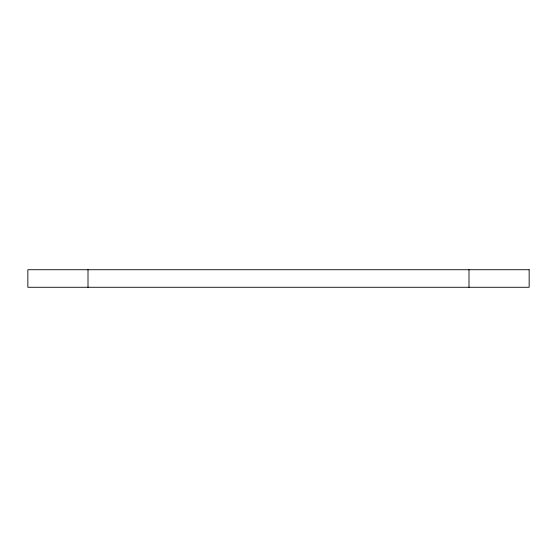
<?xml version="1.0" encoding="UTF-8"?>
<svg xmlns="http://www.w3.org/2000/svg" width="557" height="557" viewBox="0 0 557 557"><rect width="100%" height="100%" fill="white"/><g stroke="black" fill="none" stroke-linecap="round" stroke-linejoin="round"><path stroke-width="0.84" d="M468.994 269.727L468.994 287.273M88.006 269.727L88.006 287.273M529.15 269.727L27.85 269.727L27.85 287.273L529.15 287.273L529.15 269.727"/></g></svg>
